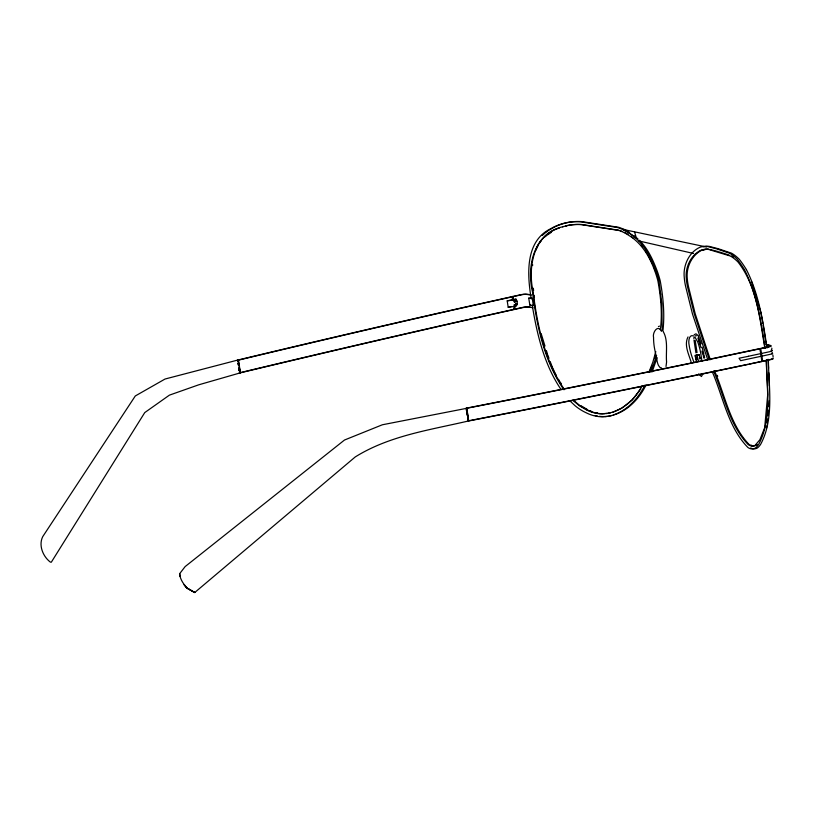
<?xml version="1.0" encoding="UTF-8"?>
<svg xmlns="http://www.w3.org/2000/svg" width="814" height="814" viewBox="0 0 814 814"><rect width="100%" height="100%" fill="white"/><g stroke="black" fill="none" stroke-linecap="round" stroke-linejoin="round"><path stroke-width="1.22" d="M532.61 265.598L532.641 264.621M768.782 406.654L769.24 400.63M768.487 410.154L767.989 415.751M697.232 358.852L696.977 359.381M767.673 418.905L767.226 422.893M662.148 328.123L661.904 303.673L658.953 280.779A32.122 8.313 73 0 0 656.125 271.581C650.681 255.85 641.9 240.252 626.953 231.827A155.006 50.936 67.9 0 0 622.557 229.375L617.572 227.513L580.413 221.795A195.207 94.78 66.9 0 0 565.16 223.016A185.429 98.341 64.8 0 0 550.549 228.775C524.816 241.524 527.279 275.081 531.227 298.809M766.88 425.763L766.473 428.408M660.358 329.538C662.484 313.359 660.764 296.703 657.865 280.728A29.915 7.733 73 0 0 655.239 272.161C650.213 257.753 642.226 243.488 628.805 235.388A148.86 48.921 67.9 0 0 624.501 232.814L623.036 232.092A148.107 57.936 68.4 0 0 618.437 230.372L581.155 224.613A191.117 92.786 66.9 0 0 566.229 225.804M661.731 331.044L662.016 329.09M662.942 330.84C664.804 314.153 663.237 297.018 660.164 280.576A32.122 8.313 73 0 0 657.336 271.377C653.123 260.205 648.046 248.728 639.356 240.283M703.093 373.412L701.454 376.536L698.585 373.962M666.015 366.453L666.585 361.965C665.689 352.157 668.426 340.649 663.237 331.593M655.799 351.587L652.838 362.189L648.89 372.232M654.578 358.282L655.575 354.67M656.603 355.413L650.946 372.069M657.142 357.661L652.156 371.866M652.228 365.313L649.501 372.12M513.726 300.315L515.008 299.898L513.308 299.827M535.714 250.366L538.38 244.811M694.139 334.758L695.99 333.801L697.944 335.419M695.248 335.785L696.428 335.785M644.881 385.144C638.288 398.311 627.614 410.246 613.298 414.937M646.092 384.941C638.929 399.369 626.577 412.423 610.297 415.832M697.201 358.709L696.947 357.692M641.971 385.968C635.744 397.7 625.691 407.834 612.881 412.047M515.598 301.119C513.593 303.612 513.98 299.725 512.871 299.644M640.822 388.848L632.356 399.939L622.049 408.028M531.847 298.484L533.536 298.534L534.584 305.413L530.463 305.25A6.695 1.007 -8.8 0 1 529.863 305.087L528.724 298.107L531.827 297.985M529.782 304.985L530.321 304.711M539.438 243.142L541.137 240.761M467.663 415.751A71.174 17.827 78.9 0 1 468.406 420.991C429.823 430.016 389.468 435.612 355.25 456.939L194.739 592.521L186.864 588.084L184.137 584.676L186.569 587.576C183.282 583.669 179.874 578.917 179.701 573.626L185.144 566.585L344.495 440.028L382.366 424.776L466.453 408.363A71.174 17.827 78.9 0 1 467.256 413.146M697.079 359.35L696.336 358.282L696.784 357.377M699.674 358.821L699.623 357.244M772.405 353.561L772.466 353.378A23.087 3.47 -8.8 0 0 772.069 353.042M688.023 336.925C683.689 345.126 689.143 354.823 691.381 362.932M516.045 304.019L515.191 304.67M658.424 326.607L659.482 326.109M514.855 300.234L513.553 300.051M515.048 301.78L517.012 301.251L515.404 301.282M545.207 236.752L546.438 235.663M542.063 235.531L544.291 233.689M757.295 444.495L756.053 445.36M547.568 231.268L545.034 233.069M547.262 235.073L551.434 232.285M771.692 351.078L771.794 351.038M549.888 229.752L551.76 228.561M548.412 230.667L548.951 230.342M621.113 408.536L613.481 411.945L608.109 413.329M696.194 358.669C698.677 357.712 696.041 361.111 696.408 358.557M559.483 227.991C532.61 236.091 527.94 268.111 533.119 291.961C537.444 325.875 544.698 361.05 564.489 389.591M516.198 301.445L515.71 301.251M516.656 304.344L515.547 304.222M515.527 306.44C518.62 305.688 517.144 296.683 514.336 300.081M563.125 226.709C533.801 232.753 526.332 266.605 532.519 292.063C536.864 325.966 544.159 361.121 563.888 389.703M697.659 354.599L695.003 355.433L696.591 361.762M700.233 358.882L699.195 354.741L697.079 355.413L698.371 360.592M696.438 354.985L697.537 354.639M697.537 355.26L699.195 354.741M696.906 357.55C695.594 356.145 696.082 358.984 697.15 358.363M516.432 304.416L517.338 304.029M771.876 353.805L772.649 353.368A23.616 3.551 -8.8 0 0 772.038 352.93M661.426 367.857L659.991 367.49L658.526 365.517A20.035 17.552 -56 0 1 657.315 361.986L654.761 349.613A64.011 56.064 -56 0 1 653.55 337.362C652.289 332.865 657.712 324.074 661.222 331.013M703.408 250.02L705.636 249.45M565.496 226.007L566.829 225.702A191.117 92.786 66.9 0 1 581.756 224.511L619.047 230.27M562.525 226.811L566.106 225.905M515.058 300.01L514.54 300.061M515.72 301.577L516.351 301.526M516.798 304.426L515.883 304.528M237.485 360.124L165.038 379.029L135.297 395.96L42.735 536.64C38.329 545.411 43.04 556.593 50.366 562.108L51.292 562.24L144.75 412.586L169.404 395.146L198.687 384.829L240.181 372.893L238.217 360.215L237.485 360.124A71.174 33.75 76.5 0 0 237.607 361.172M467.836 319.576L463.542 320.543A3770.509 566.147 -8.8 0 0 239.703 372.751A71.225 33.771 76.5 0 1 239.601 372.222M469.017 319.312L522.11 307.519A16.402 2.462 -8.8 0 1 523.382 307.275M610.551 412.81L602.299 413.848A113.665 61.284 -88.1 0 1 586.385 409.839L579.395 405.759L572.771 400.284M608.394 416.249L611.507 415.618M514.682 304.69L514.092 304.731L514.926 306.491A10.745 1.608 -8.8 0 0 508.19 307.244L507.203 300.865L516.107 298.942M528.744 298.168L528.795 298.199A6.695 1.007 -8.8 0 0 529.395 298.372L533.536 298.534M508.19 307.244L511.426 306.542M768.151 347.079L707.987 359.768A3770.509 566.147 -8.8 0 1 466.727 408.302L466.687 410.459M748.412 356.267L768.996 351.852A16.494 2.473 -8.8 0 0 771.601 351.18M749.114 364.072L766.991 360.195M768.131 359.951L769.525 359.646A15.914 2.391 -8.8 0 0 770.593 359.381M772.008 353.825A16.494 2.473 -8.8 0 1 769.413 354.507L740.648 360.663L739.051 358.211L748.524 356.288M712.81 371.622L709.462 372.313A3769.034 565.923 -8.8 0 1 670.889 380.27M713.929 371.388L739.784 366.015M740.944 365.771L747.944 364.316M516.402 304.528L514.652 304.751L515.364 304.741M514.743 301.77L515.425 301.638M768.151 347.079A16.402 2.462 -8.8 0 0 770.736 346.408L771.326 345.981A23.118 3.47 -8.8 0 0 770.105 345.339L766.066 344.454L769.383 345.462A21.133 3.175 -8.8 0 1 770.42 345.95L770.054 346.316A15.914 2.391 -8.8 0 1 767.561 346.968L707.498 359.635A3769.034 565.923 -8.8 0 1 466.33 408.15M609.605 416.046L605.708 416.615M515.466 304.151L516.371 304.029M606.857 413.512L605.758 413.654M607.682 416.341L602.391 416.799A117.45 63.329 -88.1 0 1 587.932 413.604L585.887 412.637A111.376 65.72 -86.9 0 1 575.111 405.759L570.126 401.078M514.367 301.882L514.835 301.526M514.702 306.451L515.649 306.135M604.904 413.685L602.899 413.746A113.665 61.284 -88.1 0 1 586.986 409.727M605.677 416.524L603.601 416.585A117.45 63.329 -88.1 0 1 599.44 416.32M532.621 305.362L534.584 305.413M513.614 300.183L513.909 300.091M708.831 249.165L708.689 249.155A148.107 42.532 69.8 0 0 705.728 249.288L704.659 249.471A148.86 50.855 67.7 0 0 701.363 250.437C691.483 255.565 686.039 267.786 687.291 278.683A29.915 13.024 70.7 0 0 688.563 286.966L695.217 313.766L710.337 359.717M237.861 361.151A71.225 33.771 76.5 0 1 237.749 360.103L238.461 360.154A3769.034 565.923 -8.8 0 1 462.22 307.967L520.685 294.963A15.914 2.391 -8.8 0 1 523.697 294.424L525.386 294.342A21.133 3.175 -8.8 0 1 527.706 294.556L531.298 295.075M239.143 369.963L239.692 369.932L239.336 367.613M239.703 372.751L240.435 372.832A3769.034 565.923 -8.8 0 1 464.184 320.645L522.649 307.641A15.914 2.391 -8.8 0 1 525.661 307.102L527.35 307.02A21.133 3.175 -8.8 0 1 529.68 307.234L532.966 307.712M240.181 372.893L239.448 372.812A71.225 33.771 76.5 0 1 239.347 372.283M530.779 294.749L528.296 294.393A23.118 3.47 -8.8 0 0 525.498 294.149L523.26 294.281A16.402 2.462 -8.8 0 0 520.136 294.841L461.579 307.865A3770.509 566.147 -8.8 0 0 237.739 360.063M706.623 247.018L622.995 229.406L623.626 230.199M512.667 296.459L513.237 296.581L513.38 300.091L514.306 299.593L513.685 299.46M760.103 348.585L760.673 348.707A71.174 25.977 77.8 0 1 761.517 353.479L761.935 356.125A71.174 25.977 77.8 0 1 762.626 361.335L762.067 361.263M511.853 296.632L512.962 300.213M759.299 348.758L759.859 348.88A71.174 25.977 77.8 0 1 760.703 353.652L761.121 356.298A71.174 25.977 77.8 0 1 761.823 361.508M514.631 309.137L515.201 309.259L514.845 306.949M761.263 361.436L761.833 361.558M639 240.975L693.569 253.48M709.971 249.46L717.958 251.526M765.506 348.107L763.481 347.497L764.946 347.588M719.077 251.882L729.191 255.128M467.938 418.528L468.701 420.991A3770.509 566.147 -8.8 0 0 709.95 372.456L770.115 359.768A16.402 2.462 -8.8 0 0 772.7 359.086L773.3 358.699A23.118 3.47 -8.8 0 0 772.893 358.323M468.416 421.042L467.653 418.579M624.267 232.275L625.111 232.712A148.86 48.921 67.9 0 1 627.97 234.361M693.701 335.989C688.827 333.811 688.339 341.768 689.082 344.851A64.011 59.361 72.9 0 0 692.236 357.499L693.884 362.159M587.586 409.646L580.596 405.555M586.986 409.747L579.995 405.657L573.371 400.183M629.639 232.56L628.154 231.614A155.006 50.936 67.9 0 0 623.768 229.172L618.782 227.31L581.623 221.591A195.207 94.78 66.9 0 0 566.371 222.802A185.429 98.341 64.8 0 0 555.219 226.73M624.277 229.67L636.334 237.861M630.87 236.263L633.801 238.421M634.157 235.785L635.449 236.813M636.741 237.912L638.054 239.072M696.988 359.289L696.418 357.702M694.861 336.945L697.812 342.104A64.011 59.361 72.9 0 1 700.966 354.762L701.912 360.928M641.239 245.268L642.409 246.622M561.09 389.58C544.332 364.916 537.128 334.93 532.356 305.901M560.113 381.969L561.233 383.648M645.604 251.068L646.621 252.655M746.397 269.566C758.729 293.762 763.074 321.398 767.022 348.026M558.496 379.324L559.554 381.125M648.066 255.026L651.414 261.314M554.487 371.886L556.42 375.671M698.259 335.948L701.088 343.813M651.811 262.169L652.604 263.878M552.726 367.959L554.049 370.909M714.58 370.919C725.152 395.614 730.026 424.715 749.185 444.566A113.665 26.19 -86.7 0 0 756.053 445.35M713.603 370.95C724.165 395.635 729.049 424.735 748.198 444.586A113.665 26.19 -86.7 0 0 755.066 445.37L759.91 439.713L764.672 427.686L767.714 394.566L766.249 361.538M712.515 372.364C723.28 397.507 728.184 427.33 747.873 447.446A117.45 27.066 -86.7 0 0 754.069 448.595L754.975 448.26A111.376 19.2 -85.3 0 0 758.648 444.424C772.364 418.854 766.757 387.647 766.401 359.829M653.744 266.534L654.822 269.271M550.172 361.589L552.289 366.982M655.158 270.197L655.84 272.059M709.35 359.747L694.24 313.787L687.576 286.986A29.915 13.024 70.7 0 1 686.314 278.703C685.052 267.806 690.506 255.596 700.376 250.458A148.86 50.855 67.7 0 1 703.683 249.491L704.751 249.308A148.107 42.532 69.8 0 1 707.702 249.176L730.382 256.044A191.117 35.45 71.3 0 1 737.983 261.986C756.827 286.162 759.727 318.539 764.773 347.731M707.804 359.859L692.521 314.143L685.622 286.406A32.122 13.991 70.7 0 1 684.269 277.513C682.905 265.73 688.919 252.086 700.071 247.232A155.006 52.951 67.7 0 1 703.561 246.439L706.857 246.327L716.259 248.748L729.507 253.205A195.207 36.213 71.3 0 1 737.27 259.269A185.429 23.23 70.9 0 1 744.434 269.617C756.766 293.813 761.11 321.449 765.058 348.077M697.883 338.034L698.982 341.147M547.822 355.006L548.972 358.313M751.668 281.807L760.927 312.718L762.85 323.178M544.983 346.062L541.147 333.577M698.931 340.985L700.04 344.414M717.368 375.325L717.694 376.373M546.408 350.59L547.435 353.907M634.503 231.827L636.497 238.37M699.999 344.291L701.007 347.659M702.106 347.222L703.917 354.182M701.933 351.068L702.797 354.517M695.41 355.932L696.703 361.101M697.049 352.584L695.187 340.384M695.939 352.869L693.996 340.11M766.676 344.281L766.778 344.8M771.753 348.077L771.957 349.175M763.196 325.295L765.455 339.489M765.648 340.72L766.188 344.2M532.315 298.799L533.374 305.677M513.848 305.972L514.387 309.432L513.817 309.31A71.225 25.997 77.8 0 1 513.726 308.781M467.958 415.74L467.541 413.085A71.174 17.827 78.9 0 0 466.727 408.302M467.094 411.141L468.172 418.091M466.819 411.192L467.897 418.152M466.046 408.211L466.402 410.51M466.768 412.82L467.124 415.13M238.461 360.154L240.435 372.832M238.98 365.303L238.614 362.983L238.064 363.003L238.431 365.323M238.319 362.942L238.726 365.364M239.041 367.582L239.438 369.994M772.873 355.006L773.137 357.122M534.147 295.319L534.432 297.629M660.276 291.524L660.612 294.597M533.353 288.227L533.597 290.649M179.701 573.626L179.914 576.261M661.141 300.681L661.294 302.686M768.365 359.778C768.721 387.596 774.328 418.813 760.612 444.383A111.376 19.2 -85.3 0 1 756.939 448.219L756.023 448.565A117.45 27.066 -86.7 0 1 750.681 447.944M768.08 359.249L768.579 368.304M768.803 372.781L769.372 385.948M693.894 337.413L693.925 338.746M530.24 307.082A23.118 3.47 -8.8 0 0 527.462 306.827L525.223 306.959A16.402 2.462 -8.8 0 0 523.901 307.183M620.563 230.779A148.107 57.936 68.4 0 1 622.1 231.349M657.671 277.747A29.915 7.733 73 0 1 658.211 279.67M597.364 415.995A117.45 63.329 -88.1 0 1 595.288 415.537M597.486 413.074A113.665 61.284 -88.1 0 1 595.482 412.637M591.503 411.375A113.665 61.284 -88.1 0 1 589.539 410.561M552.614 228.083A185.429 98.341 64.8 0 1 554.344 227.157M703.164 246.846A155.006 52.951 67.7 0 1 705.524 246.398L708.821 246.276L718.223 248.708L731.46 253.154A195.207 36.213 71.3 0 1 739.234 259.218A185.429 23.23 70.9 0 1 746.397 269.566M751.821 445.482A113.665 26.19 -86.7 0 1 750.986 445.075M731.369 256.023A191.117 35.45 71.3 0 1 733.149 257.102M771.255 350.152A23.606 3.541 -8.8 0 1 771.906 350.427M772.059 350.529A23.606 3.541 -8.8 0 1 772.221 350.671M771.214 359.218A15.914 2.391 -8.8 0 0 772.018 358.994L772.415 358.699A21.133 3.175 -8.8 0 0 772.272 358.547M771.224 350.213A23.087 3.47 -8.8 0 1 771.743 350.447M239.296 370.635A71.225 33.771 76.5 0 1 238.919 368.508M238.349 364.845A71.225 33.771 76.5 0 1 238.126 363.258M513.074 299.603A71.174 25.977 77.8 0 1 512.993 299.074M239.041 370.696A71.225 33.771 76.5 0 1 238.95 370.167M507.203 300.865A10.745 1.608 -8.8 0 1 513.939 300.122M467.948 415.689A71.174 17.827 78.9 0 1 468.691 420.94M669.647 380.525A3769.034 565.923 -8.8 0 1 630.881 388.431M629.67 388.675A3769.034 565.923 -8.8 0 1 508.852 412.871M507.621 413.115A3769.034 565.923 -8.8 0 1 468.294 420.838M704.578 357.722L703.703 357.987L703.276 355.403L704.191 355.382L704.578 357.722M194.739 592.521L186.854 587.973L194.739 592.521"/></g></svg>
